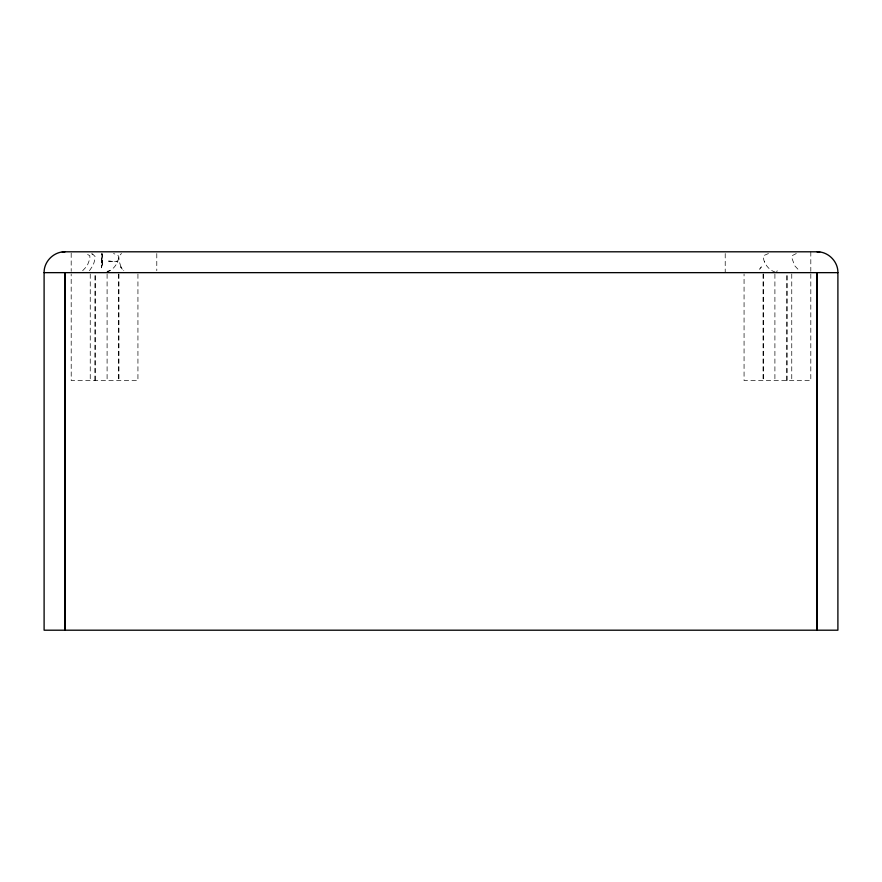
<?xml version="1.0" encoding="UTF-8"?>
<svg xmlns="http://www.w3.org/2000/svg" width="882" height="882" viewBox="0 0 882 882"><rect width="100%" height="100%" fill="white"/><g stroke="black" fill="none" stroke-linecap="round" stroke-linejoin="round"><path stroke-width="0.66" stroke-dasharray="4.41 3.31" d="M102.147 253.95L102.058 266.871L102.588 265.813L102.147 253.95L101.419 253.553L101.463 267.852L102.147 253.95L102.323 266.353M776.414 272.648L777.196 270.719M117.317 262.351L117.813 261.116L116.832 261.116M760.681 267.367L761.431 266.871L759.656 269.208L761.177 267.367M89.457 270.719L92.764 265.813A20.451 16.008 90 0 0 95.08 256.552L93.029 254.38A27.607 21.609 90 0 0 91.574 253.553M82.654 270.719L87.23 265.813L89.953 258.536L89.799 255.626L85.708 253.553M106.667 272.174L110.504 270.388A18.5 18.5 0 0 0 118.816 256.563L121.01 253.95A27.452 17.089 -90 0 1 121.595 253.553M796.292 253.553L792.201 255.626L792.047 258.536L794.77 265.813L799.346 270.719M768.465 253.553L763.658 255.626L763.184 256.563C763.768 263.52 768.597 270.035 775.333 272.174M107.339 271.27L109.93 270.719M92.511 254.38L91.827 253.95M122.344 269.208L120.569 266.871L123.811 270.719M121.077 266.871L120.647 265.813A20.451 12.723 -90 0 1 118.805 256.552L117.835 255.35A35.71 35.71 0 0 0 113.535 253.553M764.584 262.13L764.341 261.513M810.812 251.8L810.812 271.347M810.812 274.015L810.812 380.572L744.066 380.572L744.066 274.015M791.76 274.015L791.76 380.572M774.903 274.015L774.903 380.572M763.239 274.015L763.239 380.572M763.139 274.015L763.139 380.572M725.213 253.553L725.213 272.648M156.787 253.553L156.787 270.719M137.934 274.015L137.934 380.572L71.21 380.572L71.188 274.015M118.861 274.015L118.861 380.572M118.761 274.015L118.761 380.572M107.097 274.015L107.097 380.572M90.24 274.015L90.24 380.572M71.188 253.101L71.188 271.347M108.541 261.116L117.593 261.7L108.651 261.116M786.976 380.572L786.976 274.015L786.865 380.572M95.135 380.572L95.135 274.015L95.024 380.572"/><path stroke-width="1.32" d="M44.1 272.648C43.868 261.502 53.813 251.557 64.959 251.8L817.041 251.8C828.198 251.557 838.132 261.502 837.9 272.648L837.9 630.2L44.111 630.2L44.1 272.648L837.889 272.648M62.236 251.976L64.86 251.976M817.14 251.976L819.764 251.976M817.041 272.648L817.041 630.2M816.688 272.648L816.688 630.2M65.312 272.648L65.312 630.2M64.959 272.648L64.959 630.2"/></g></svg>
